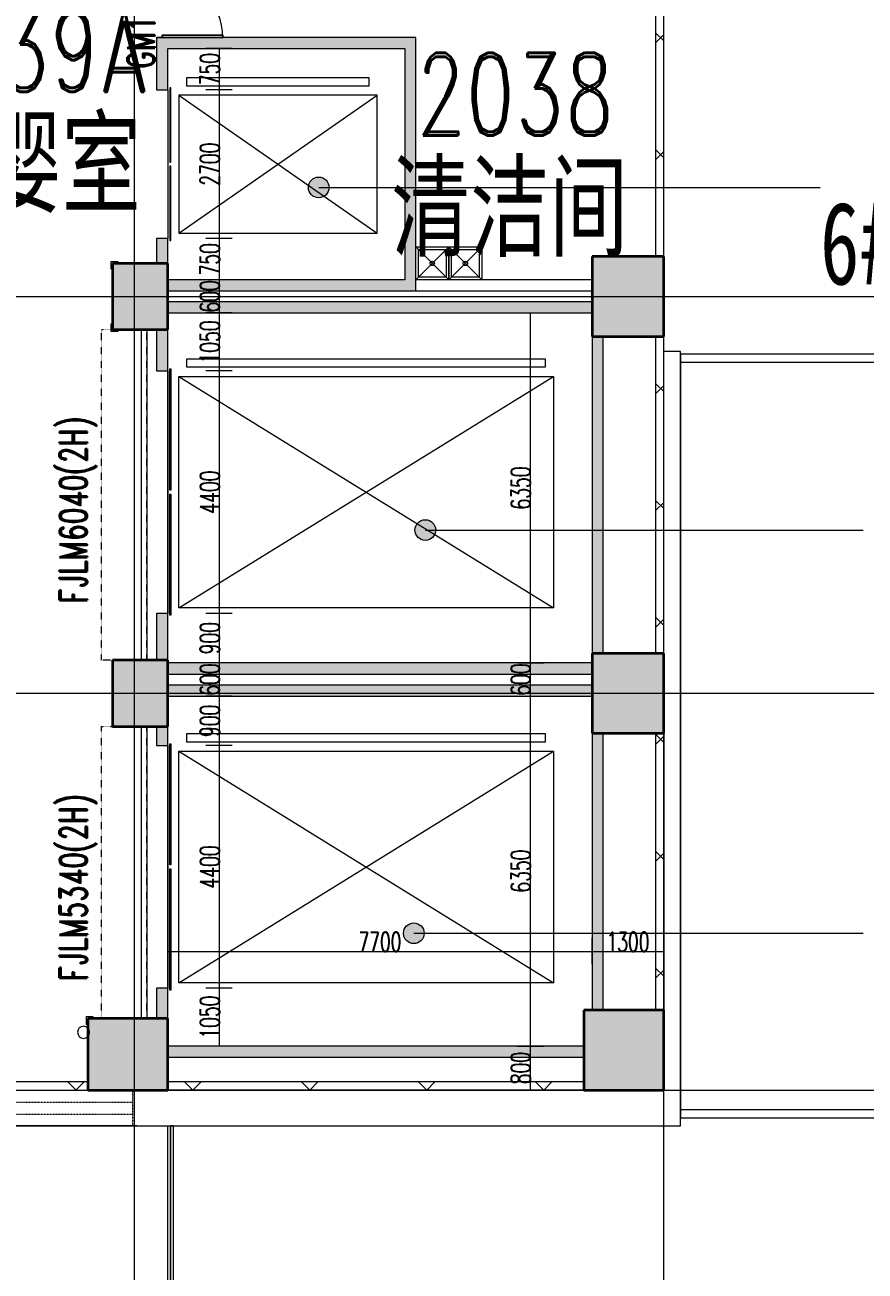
# Model space of a CAD drawing. Header units: millimetres. Extents: x -172041 to 399210, y -31706 to 192400.
# Drawn here: x 281211 to 296451, y -3283 to 19326 of the extents above; entities that cross this region are included whole.
import ezdxf

# ---------------------------------------------------------------- set-up
doc = ezdxf.new("R2010")
doc.units = ezdxf.units.MM
for name, pattern in [('1_1', [2, 1, -1]), ('DASH-2', [1.6, 0.8, -0.8]), ('划线 1mm', [2, 1, -1]), ('轴网线', [22.04, 18.38, -1.83, 0, -1.83])]:
    doc.linetypes.add(name, pattern=pattern)
doc.layers.get('0').update_dxf_attribs({"color": 8})
doc.layers.get('Defpoints').update_dxf_attribs({"color": 8})
for name, color, linetype, lineweight in [('A-ANNO-DIMS', 8, 'Continuous', 9), ('A-AREA-IDEN', 8, 'Continuous', 9), ('A-DETL-THIN', 8, 'Continuous', 5), ('A-DOOR', 8, 'Continuous', 5), ('A-DOOR-IDEN', 8, 'Continuous', 9), ('A-DOOR-OPNG', 8, 'Continuous', 5), ('A-FLOR', 8, 'Continuous', 5), ('A-FLOR-HRAL', 8, 'Continuous', 5), ('A-GENM', 8, 'Continuous', 5), ('A-GLAZ', 8, 'Continuous', 5), ('A-WALL', 8, 'Continuous', 5), ('A-WALL-FNSH', 8, 'Continuous', 9), ('A-WALL-PATT', 8, 'Continuous', 9), ('P-PIPE', 8, 'Continuous', 5), ('Q-CASE', 8, '1_1', 5), ('Q-SPCQ', 8, 'Continuous', 5), ('S-COLS', 8, 'Continuous', 5), ('S-GRID', 8, 'Continuous', 9)]:
    doc.layers.add(name, color=color, linetype=linetype, lineweight=lineweight)
doc.styles.add('RomanD', font='romand__.ttf', dxfattribs={"width": 0.7, "height": 1500})
doc.styles.add('RomanD_2', font='romand__.ttf', dxfattribs={"width": 0.65, "height": 350})
doc.styles.add('RomanD_4', font='romand__.ttf', dxfattribs={"width": 0.7, "height": 500})
doc.styles.add('仿宋_2', font='', dxfattribs={"width": 0.7, "height": 1500})
doc.styles.get('仿宋_2').set_extended_font_data('FangSong')
doc.dimstyles.new('0_5', dxfattribs={"dimscale": 304.8, "dimtxt": 351.251157, "dimasz": 0, "dimexe": 0.82021, "dimexo": 0.0625, "dimgap": 0, "dimtad": 1, "dimdec": 0, "dimzin": 0, "dimdsep": 46, "dimtxsty": 'RomanD_2', "dimblk1": 'NONE', "dimblk2": 'NONE', "dimsah": 1, "dimcen": 0.09, "dimazin": 0, "dimtfac": 1, "dimtdec": 4, "dimtix": 1, "dimtmove": 0, "dimatfit": 3, "dimfxl": 0.82021, "dimfxlon": 1, "dimtvp": 1, "dimtolj": 1, "dimtzin": 0, "dimlwd": 18, "dimlwe": 18, "dimarcsym": 2})
pattern_1 = [(45, (-5e-09, 2e-10), (-1060.66, 1060.66), []), (135, (-5e-09, 2e-10), (-1060.66, -1060.66), [])]

# ---------------------------------------------------------------- blocks, each defined once
blk = doc.blocks.new('X-AR-F3-00-W-002_HLP2_rvt-1-LAY-2F-1_500-A')
at = {"layer": 'P-PIPE', "color": 96, "true_color": 0x007f00}
for start, end in [(0, 180), (180, 360)]:
    blk.add_arc((282275, 1050), 110, start, end, dxfattribs=at)
blk = doc.blocks.new('X-ST-F3-02-C-001_HLP2_rvt-1-LAY-2F-1_500-A')
at = {"layer": 'S-COLS', "true_color": 0xc0c0c0}
for points in [[(283800, 13800), (283800, 15000), (282800, 15000), (282800, 13800)], [(292797, 13675), (292800, 13675), (292800, 15125), (291500, 15125), (291500, 13675), (292650, 13675)], [(291500, 6475), (292800, 6475), (292800, 7925), (291500, 7925), (291500, 7150)], [(283800, 6600), (283800, 7800), (282800, 7800), (282800, 6600)], [(292800, 0), (292800, 1450), (291350, 1450), (291350, 0), (292650, 0)], [(283800, 0), (283800, 1300), (282350, 1300), (282350, 0)]]:
    blk.add_hatch(color=9, dxfattribs=at).paths.add_polyline_path(points, flags=0)
at = {"layer": 'S-COLS', "color": 7, "lineweight": 35}
for p, q in [((283800, 15000), (282800, 15000)), ((282800, 15000), (282800, 13800)), ((283800, 13800), (283800, 15000)), ((292800, 15125), (291500, 15125)), ((291500, 15125), (291500, 13675)), ((292800, 13675), (292800, 15125)), ((282800, 13800), (283800, 13800)), ((291500, 13675), (292800, 13675)), ((292800, 7925), (291500, 7925)), ((291500, 7925), (291500, 6475)), ((292800, 6475), (292800, 7925)), ((283800, 7800), (282800, 7800)), ((282800, 7800), (282800, 6600)), ((283800, 6600), (283800, 7800)), ((282800, 6600), (283800, 6600)), ((291500, 6475), (292800, 6475)), ((292800, 1450), (291350, 1450)), ((291350, 1450), (291350, 0)), ((292800, 0), (292800, 1450)), ((283800, 1300), (282350, 1300)), ((282350, 1300), (282350, 0)), ((283800, 0), (283800, 1300)), ((282350, 0), (283800, 0)), ((291350, 0), (292800, 0))]:
    blk.add_line(p, q, dxfattribs=at)
blk = doc.blocks.new('顶部扶栏类型 - 顶部扶栏_内部_-1176591-LAY-2F-1_500-A')
at = {"layer": 'A-FLOR-HRAL'}
for p, q in [((263175, -650), (263225, -650)), ((263175, -4100), (263175, -650)), ((263225, -650), (263225, -4050)), ((283850, -650), (283900, -650)), ((283850, -4050), (283850, -650)), ((283900, -650), (283900, -4100)), ((263225, -4050), (283850, -4050)), ((283900, -4100), (263175, -4100))]:
    blk.add_line(p, q, dxfattribs=at)
blk = doc.blocks.new('顶部扶栏类型 - 顶部扶栏_内部_-V5-LAY-2F-1_500-A')
at = {"layer": 'A-FLOR-HRAL'}
for p, q in [((263175, -650), (263225, -650)), ((263175, -4100), (263175, -650)), ((263225, -4050), (263225, -650)), ((283900, -650), (283850, -650)), ((283850, -650), (283850, -4050)), ((283900, -650), (283900, -4100)), ((283850, -4050), (263225, -4050)), ((283900, -4100), (263175, -4100))]:
    blk.add_line(p, q, dxfattribs=at)
blk = doc.blocks.new('单扇平开防火门_带观察窗 - GM1123-4703346-LAY-2F-1_500-A')
at = {"layer": 'A-DOOR'}
for p, q in [((550, 1100), (510, 1100)), ((510, 1100), (510, 0)), ((510, 1100), (550, 1100)), ((510, 900), (510, 1100)), ((550, 0), (550, 1100)), ((550, 1100), (550, 900)), ((510, 700), (510, 900)), ((510, 0), (510, 700)), ((550, 900), (550, 700)), ((550, 700), (550, 0)), ((510, 0), (550, 0)), ((550, 0), (510, 0))]:
    blk.add_line(p, q, dxfattribs=at)
blk.add_arc((550, 0), 1100, 90, 180, dxfattribs=at)
at = {"layer": 'A-DOOR-OPNG'}
for p, q in [((-550, -100), (-550, 100)), ((550, -99), (550, 100))]:
    blk.add_line(p, q, dxfattribs=at)
blk = doc.blocks.new('电梯门_客梯 - 5T货梯-4221831-LAY-2F-1_500-A')
at = {"layer": 'A-DOOR'}
for p, q in [((1250, 300), (-1250, 3900)), ((-1250, 300), (1250, 3900)), ((1250, 3900), (-1250, 3900)), ((-1250, 3900), (-1250, 300)), ((1250, 300), (1250, 3900)), ((-1570, 3750), (-1415, 3750)), ((-1570, 450), (-1570, 3750)), ((-1415, 3750), (-1415, 450)), ((-1415, 450), (-1570, 450)), ((-1250, 300), (1250, 300)), ((-35, 160), (-1385, 160)), ((-1385, 160), (-1385, 140)), ((-1385, 140), (-35, 140)), ((-1350, 100), (1350, 100)), ((-35, 140), (-35, 160)), ((1385, 160), (35, 160)), ((35, 160), (35, 140)), ((35, 140), (1385, 140)), ((1385, 140), (1385, 160))]:
    blk.add_line(p, q, dxfattribs=at)
blk = doc.blocks.new('电梯门_客梯 - 20T货梯-4055739-LAY-2F-1_500-A')
at = {"layer": 'A-DOOR'}
for p, q in [((-2235, -160), (-2235, -140)), ((-2235, -140), (-35, -140)), ((-35, -160), (-2235, -160)), ((-2200, -100), (2200, -100)), ((-35, -140), (-35, -160)), ((35, -160), (35, -140)), ((35, -140), (2235, -140)), ((2235, -160), (35, -160)), ((2235, -140), (2235, -160)), ((2100, -300), (-2100, -7100)), ((-2100, -300), (2100, -7100)), ((-2100, -7100), (-2100, -300)), ((-2100, -300), (2100, -300)), ((2100, -300), (2100, -7100)), ((2265, -6950), (2265, -450)), ((2265, -450), (2420, -450)), ((2420, -450), (2420, -6950)), ((2420, -6950), (2265, -6950)), ((2100, -7100), (-2100, -7100))]:
    blk.add_line(p, q, dxfattribs=at)
blk = doc.blocks.new('电梯卷帘门 - FJLM5340_2H_-3900285-LAY-2F-1_500-A')
at = {"layer": 'A-DOOR', "linetype": '划线 1mm'}
for p, q in [((-2650, 1100), (2650, 1100)), ((2650, 1100), (2650, 900)), ((-2650, 275), (2650, 275))]:
    blk.add_line(p, q, dxfattribs=at)
at = {"layer": 'A-DOOR'}
for p, q in [((-2650, 375), (2650, 375)), ((2650, 275), (-2650, 275))]:
    blk.add_line(p, q, dxfattribs=at)
blk = doc.blocks.new('电梯卷帘门 - FJLM6040_2H_-3900241-LAY-2F-1_500-A')
at = {"layer": 'A-DOOR', "linetype": '划线 1mm'}
for p, q in [((-3000, 1100), (3000, 1100)), ((-3000, 900), (-3000, 1100)), ((3000, 1100), (3000, 900)), ((-3000, 275), (3000, 275))]:
    blk.add_line(p, q, dxfattribs=at)
at = {"layer": 'A-DOOR'}
for p, q in [((-3000, 375), (3000, 375)), ((3000, 275), (-3000, 275))]:
    blk.add_line(p, q, dxfattribs=at)
blk = doc.blocks.new('混凝土雨棚1 - 混凝土雨棚-500x5500-4382462-LAY-2F-1_500-A')
at = {"layer": 'Q-CASE'}
for p, q in [((6925, 5000), (-6925, 5000)), ((-6925, 5000), (-6925, 0)), ((6925, 0), (6925, 5000))]:
    blk.add_line(p, q, dxfattribs=at)
at = {"layer": 'Q-CASE', "linetype": 'Continuous'}
for p, q in [((6925, 5000), (-6925, 5000)), ((-6925, 5000), (-6925, 0)), ((6925, 0), (6925, 5000)), ((6775, 4850), (-6775, 4850)), ((-6775, 4850), (-6775, 0)), ((6775, 0), (6775, 4850)), ((-6925, 0), (6925, 0))]:
    blk.add_line(p, q, dxfattribs=at)
blk = doc.blocks.new('百叶窗-带贴面 - BYC9640-4864323-LAY-2F-1_500-A')
at = {"layer": 'A-GLAZ'}
for p, q in [((-4829, 425), (4851, 425)), ((4851, 425), (-4829, 425))]:
    blk.add_line(p, q, dxfattribs=at)
at = {"layer": 'A-GLAZ', "linetype": 'DASH-2'}
for p, q in [((-4749, -225), (-4749, 425)), ((4771, 425), (-4749, 425)), ((4771, -225), (4771, 425)), ((4771, 208), (-4749, 208)), ((4771, -8), (-4749, -8)), ((4771, -225), (-4749, -225))]:
    blk.add_line(p, q, dxfattribs=at)
blk = doc.blocks.new('橡胶防撞护角 - 橡胶防撞护角-4756569-LAY-2F-1_500-A')
at = {"layer": 'Q-SPCQ'}
for p, q in [((100, 1230), (-30, 1230)), ((-30, 1230), (-30, 1100)), ((100, 1200), (100, 1230)), ((-30, 1100), (0, 1100)), ((0, 100), (-30, 100)), ((-30, 100), (-30, -30)), ((-30, -30), (100, -30)), ((100, -30), (100, 0))]:
    blk.add_line(p, q, dxfattribs=at)
blk = doc.blocks.new('橡胶防撞护角 - 橡胶防撞护角-4756640-LAY-2F-1_500-A')
at = {"layer": 'Q-SPCQ'}
for p, q in [((100, 1230), (-30, 1230)), ((-30, 1230), (-30, 1100)), ((100, 1200), (100, 1230)), ((-30, 1100), (0, 1100))]:
    blk.add_line(p, q, dxfattribs=at)
blk = doc.blocks.new('DIMBLOCK19-LAY-2F-1_500-A')
at = {"layer": 'A-ANNO-DIMS', "color": 0, "lineweight": 18, "transparency": 16777216}
for p, q in [((290147, 14100), (290628, 14100)), ((290378, 14100), (290378, 7750)), ((290147, 7750), (290628, 7750))]:
    blk.add_line(p, q, dxfattribs=at)
at = {"layer": 'Defpoints', "color": 0, "transparency": 16777216}
for p in [(290128, 14100), (290128, 7750), (290378, 7750)]:
    blk.add_point(p, dxfattribs=at)
at = {"layer": 'A-ANNO-DIMS', "color": 0, "lineweight": 18, "transparency": 16777216, "insert": (290203, 10925), "char_height": 350, "width": 972.7, "attachment_point": 5, "rotation": 90, "style": 'RomanD_2'}
blk.add_mtext('\\A1;6350', dxfattribs=at)
blk = doc.blocks.new('_None')
blk = doc.blocks.new('DIMBLOCK20-LAY-2F-1_500-A')
at = {"layer": 'A-ANNO-DIMS', "color": 0, "lineweight": 18, "transparency": 16777216}
for p, q in [((290147, 7750), (290628, 7750)), ((290378, 7750), (290378, 7150)), ((290147, 7150), (290628, 7150))]:
    blk.add_line(p, q, dxfattribs=at)
at = {"layer": 'Defpoints', "color": 0, "transparency": 16777216}
for p in [(290128, 7750), (290128, 7150), (290378, 7150)]:
    blk.add_point(p, dxfattribs=at)
at = {"layer": 'A-ANNO-DIMS', "color": 0, "lineweight": 18, "transparency": 16777216, "insert": (290203, 7450), "char_height": 350, "width": 729.52, "attachment_point": 5, "rotation": 90, "style": 'RomanD_2'}
blk.add_mtext('\\A1;600', dxfattribs=at)
blk = doc.blocks.new('DIMBLOCK21-LAY-2F-1_500-A')
at = {"layer": 'A-ANNO-DIMS', "color": 0, "lineweight": 18, "transparency": 16777216}
for p, q in [((290147, 7150), (290628, 7150)), ((290378, 7150), (290378, 800)), ((290147, 800), (290628, 800))]:
    blk.add_line(p, q, dxfattribs=at)
at = {"layer": 'Defpoints', "color": 0, "transparency": 16777216}
for p in [(290128, 7150), (290128, 800), (290378, 800)]:
    blk.add_point(p, dxfattribs=at)
at = {"layer": 'A-ANNO-DIMS', "color": 0, "lineweight": 18, "transparency": 16777216, "insert": (290203, 3975), "char_height": 350, "width": 972.7, "attachment_point": 5, "rotation": 90, "style": 'RomanD_2'}
blk.add_mtext('\\A1;6350', dxfattribs=at)
blk = doc.blocks.new('DIMBLOCK22-LAY-2F-1_500-A')
at = {"layer": 'A-ANNO-DIMS', "color": 0, "lineweight": 18, "transparency": 16777216}
for p, q in [((290147, 800), (290628, 800)), ((290378, 800), (290378, 0)), ((290147, 0), (290628, 0))]:
    blk.add_line(p, q, dxfattribs=at)
at = {"layer": 'Defpoints', "color": 0, "transparency": 16777216}
for p in [(290128, 800), (290128, 0), (290378, 0)]:
    blk.add_point(p, dxfattribs=at)
at = {"layer": 'A-ANNO-DIMS', "color": 0, "lineweight": 18, "transparency": 16777216, "insert": (290203, 400), "char_height": 350, "width": 729.52, "attachment_point": 5, "rotation": 90, "style": 'RomanD_2'}
blk.add_mtext('\\A1;800', dxfattribs=at)
blk = doc.blocks.new('DIMBLOCK23-LAY-2F-1_500-A')
at = {"layer": 'A-ANNO-DIMS', "color": 0, "lineweight": 18, "transparency": 16777216}
for p, q in [((283800, 2284), (283800, 2765)), ((291500, 2284), (291500, 2765)), ((283800, 2515), (291500, 2515))]:
    blk.add_line(p, q, dxfattribs=at)
at = {"layer": 'Defpoints', "color": 0, "transparency": 16777216}
for p in [(291500, 2515), (283800, 2265), (291500, 2265)]:
    blk.add_point(p, dxfattribs=at)
at = {"layer": 'A-ANNO-DIMS', "color": 0, "lineweight": 18, "transparency": 16777216, "insert": (287650, 2690), "char_height": 350, "width": 972.7, "attachment_point": 5, "style": 'RomanD_2'}
blk.add_mtext('\\A1;7700', dxfattribs=at)
blk = doc.blocks.new('DIMBLOCK24-LAY-2F-1_500-A')
at = {"layer": 'A-ANNO-DIMS', "color": 0, "lineweight": 18, "transparency": 16777216}
for p, q in [((291500, 2284), (291500, 2765)), ((292800, 2284), (292800, 2765)), ((291500, 2515), (292800, 2515))]:
    blk.add_line(p, q, dxfattribs=at)
at = {"layer": 'Defpoints', "color": 0, "transparency": 16777216}
for p in [(292800, 2515), (291500, 2265), (292800, 2265)]:
    blk.add_point(p, dxfattribs=at)
at = {"layer": 'A-ANNO-DIMS', "color": 0, "lineweight": 18, "transparency": 16777216, "insert": (292150, 2690), "char_height": 350, "width": 972.7, "attachment_point": 5, "style": 'RomanD_2'}
blk.add_mtext('\\A1;1300', dxfattribs=at)
blk = doc.blocks.new('DIMBLOCK171-LAY-2F-1_500-A')
at = {"layer": 'A-ANNO-DIMS', "color": 0, "lineweight": 18, "transparency": 16777216}
for p, q in [((284971, 1850), (284490, 1850)), ((284740, 800), (284740, 1850)), ((284971, 800), (284490, 800))]:
    blk.add_line(p, q, dxfattribs=at)
at = {"layer": 'Defpoints', "color": 0, "transparency": 16777216}
for p in [(284740, 1850), (284990, 1850), (284990, 800)]:
    blk.add_point(p, dxfattribs=at)
at = {"layer": 'A-ANNO-DIMS', "color": 0, "lineweight": 18, "transparency": 16777216, "insert": (284565, 1325), "char_height": 350, "width": 972.7, "attachment_point": 5, "rotation": 90, "style": 'RomanD_2'}
blk.add_mtext('\\A1;1050', dxfattribs=at)
blk = doc.blocks.new('DIMBLOCK172-LAY-2F-1_500-A')
at = {"layer": 'A-ANNO-DIMS', "color": 0, "lineweight": 18, "transparency": 16777216}
for p, q in [((284971, 6250), (284490, 6250)), ((284740, 1850), (284740, 6250)), ((284971, 1850), (284490, 1850))]:
    blk.add_line(p, q, dxfattribs=at)
at = {"layer": 'Defpoints', "color": 0, "transparency": 16777216}
for p in [(284740, 6250), (284990, 6250), (284990, 1850)]:
    blk.add_point(p, dxfattribs=at)
at = {"layer": 'A-ANNO-DIMS', "color": 0, "lineweight": 18, "transparency": 16777216, "insert": (284565, 4050), "char_height": 350, "width": 972.7, "attachment_point": 5, "rotation": 90, "style": 'RomanD_2'}
blk.add_mtext('\\A1;4400', dxfattribs=at)
blk = doc.blocks.new('DIMBLOCK173-LAY-2F-1_500-A')
at = {"layer": 'A-ANNO-DIMS', "color": 0, "lineweight": 18, "transparency": 16777216}
for p, q in [((284971, 7150), (284490, 7150)), ((284740, 6250), (284740, 7150)), ((284971, 6250), (284490, 6250))]:
    blk.add_line(p, q, dxfattribs=at)
at = {"layer": 'Defpoints', "color": 0, "transparency": 16777216}
for p in [(284740, 7150), (284990, 7150), (284990, 6250)]:
    blk.add_point(p, dxfattribs=at)
at = {"layer": 'A-ANNO-DIMS', "color": 0, "lineweight": 18, "transparency": 16777216, "insert": (284565, 6700), "char_height": 350, "width": 729.52, "attachment_point": 5, "rotation": 90, "style": 'RomanD_2'}
blk.add_mtext('\\A1;900', dxfattribs=at)
blk = doc.blocks.new('DIMBLOCK174-LAY-2F-1_500-A')
at = {"layer": 'A-ANNO-DIMS', "color": 0, "lineweight": 18, "transparency": 16777216}
for p, q in [((284971, 7750), (284490, 7750)), ((284740, 7150), (284740, 7750)), ((284971, 7150), (284490, 7150))]:
    blk.add_line(p, q, dxfattribs=at)
at = {"layer": 'Defpoints', "color": 0, "transparency": 16777216}
for p in [(284740, 7750), (284990, 7750), (284990, 7150)]:
    blk.add_point(p, dxfattribs=at)
at = {"layer": 'A-ANNO-DIMS', "color": 0, "lineweight": 18, "transparency": 16777216, "insert": (284565, 7450), "char_height": 350, "width": 729.52, "attachment_point": 5, "rotation": 90, "style": 'RomanD_2'}
blk.add_mtext('\\A1;600', dxfattribs=at)
blk = doc.blocks.new('DIMBLOCK175-LAY-2F-1_500-A')
at = {"layer": 'A-ANNO-DIMS', "color": 0, "lineweight": 18, "transparency": 16777216}
for p, q in [((284971, 8650), (284490, 8650)), ((284740, 7750), (284740, 8650)), ((284971, 7750), (284490, 7750))]:
    blk.add_line(p, q, dxfattribs=at)
at = {"layer": 'Defpoints', "color": 0, "transparency": 16777216}
for p in [(284740, 8650), (284990, 8650), (284990, 7750)]:
    blk.add_point(p, dxfattribs=at)
at = {"layer": 'A-ANNO-DIMS', "color": 0, "lineweight": 18, "transparency": 16777216, "insert": (284565, 8200), "char_height": 350, "width": 729.52, "attachment_point": 5, "rotation": 90, "style": 'RomanD_2'}
blk.add_mtext('\\A1;900', dxfattribs=at)
blk = doc.blocks.new('DIMBLOCK176-LAY-2F-1_500-A')
at = {"layer": 'A-ANNO-DIMS', "color": 0, "lineweight": 18, "transparency": 16777216}
for p, q in [((284971, 13050), (284490, 13050)), ((284740, 8650), (284740, 13050)), ((284971, 8650), (284490, 8650))]:
    blk.add_line(p, q, dxfattribs=at)
at = {"layer": 'Defpoints', "color": 0, "transparency": 16777216}
for p in [(284740, 13050), (284990, 13050), (284990, 8650)]:
    blk.add_point(p, dxfattribs=at)
at = {"layer": 'A-ANNO-DIMS', "color": 0, "lineweight": 18, "transparency": 16777216, "insert": (284565, 10850), "char_height": 350, "width": 972.7, "attachment_point": 5, "rotation": 90, "style": 'RomanD_2'}
blk.add_mtext('\\A1;4400', dxfattribs=at)
blk = doc.blocks.new('DIMBLOCK177-LAY-2F-1_500-A')
at = {"layer": 'A-ANNO-DIMS', "color": 0, "lineweight": 18, "transparency": 16777216}
for p, q in [((284971, 14100), (284490, 14100)), ((284740, 13050), (284740, 14100)), ((284971, 13050), (284490, 13050))]:
    blk.add_line(p, q, dxfattribs=at)
at = {"layer": 'Defpoints', "color": 0, "transparency": 16777216}
for p in [(284740, 14100), (284990, 14100), (284990, 13050)]:
    blk.add_point(p, dxfattribs=at)
at = {"layer": 'A-ANNO-DIMS', "color": 0, "lineweight": 18, "transparency": 16777216, "insert": (284565, 13575), "char_height": 350, "width": 972.7, "attachment_point": 5, "rotation": 90, "style": 'RomanD_2'}
blk.add_mtext('\\A1;1050', dxfattribs=at)
blk = doc.blocks.new('DIMBLOCK178-LAY-2F-1_500-A')
at = {"layer": 'A-ANNO-DIMS', "color": 0, "lineweight": 18, "transparency": 16777216}
for p, q in [((284971, 14700), (284490, 14700)), ((284740, 14100), (284740, 14700)), ((284971, 14100), (284490, 14100))]:
    blk.add_line(p, q, dxfattribs=at)
at = {"layer": 'Defpoints', "color": 0, "transparency": 16777216}
for p in [(284740, 14700), (284990, 14700), (284990, 14100)]:
    blk.add_point(p, dxfattribs=at)
at = {"layer": 'A-ANNO-DIMS', "color": 0, "lineweight": 18, "transparency": 16777216, "insert": (284565, 14400), "char_height": 350, "width": 729.52, "attachment_point": 5, "rotation": 90, "style": 'RomanD_2'}
blk.add_mtext('\\A1;600', dxfattribs=at)
blk = doc.blocks.new('DIMBLOCK179-LAY-2F-1_500-A')
at = {"layer": 'A-ANNO-DIMS', "color": 0, "lineweight": 18, "transparency": 16777216}
for p, q in [((284971, 15450), (284490, 15450)), ((284740, 14700), (284740, 15450)), ((284971, 14700), (284490, 14700))]:
    blk.add_line(p, q, dxfattribs=at)
at = {"layer": 'Defpoints', "color": 0, "transparency": 16777216}
for p in [(284740, 15450), (284990, 15450), (284990, 14700)]:
    blk.add_point(p, dxfattribs=at)
at = {"layer": 'A-ANNO-DIMS', "color": 0, "lineweight": 18, "transparency": 16777216, "insert": (284565, 15075), "char_height": 350, "width": 729.52, "attachment_point": 5, "rotation": 90, "style": 'RomanD_2'}
blk.add_mtext('\\A1;750', dxfattribs=at)
blk = doc.blocks.new('DIMBLOCK180-LAY-2F-1_500-A')
at = {"layer": 'A-ANNO-DIMS', "color": 0, "lineweight": 18, "transparency": 16777216}
for p, q in [((284971, 18150), (284490, 18150)), ((284740, 15450), (284740, 18150)), ((284971, 15450), (284490, 15450))]:
    blk.add_line(p, q, dxfattribs=at)
at = {"layer": 'Defpoints', "color": 0, "transparency": 16777216}
for p in [(284740, 18150), (284990, 18150), (284990, 15450)]:
    blk.add_point(p, dxfattribs=at)
at = {"layer": 'A-ANNO-DIMS', "color": 0, "lineweight": 18, "transparency": 16777216, "insert": (284565, 16800), "char_height": 350, "width": 972.7, "attachment_point": 5, "rotation": 90, "style": 'RomanD_2'}
blk.add_mtext('\\A1;2700', dxfattribs=at)
blk = doc.blocks.new('DIMBLOCK181-LAY-2F-1_500-A')
at = {"layer": 'A-ANNO-DIMS', "color": 0, "lineweight": 18, "transparency": 16777216}
for p, q in [((284971, 18900), (284490, 18900)), ((284740, 18150), (284740, 18900)), ((284971, 18150), (284490, 18150))]:
    blk.add_line(p, q, dxfattribs=at)
at = {"layer": 'Defpoints', "color": 0, "transparency": 16777216}
for p in [(284740, 18900), (284990, 18900), (284990, 18150)]:
    blk.add_point(p, dxfattribs=at)
at = {"layer": 'A-ANNO-DIMS', "color": 0, "lineweight": 18, "transparency": 16777216, "insert": (284565, 18525), "char_height": 350, "width": 729.52, "attachment_point": 5, "rotation": 90, "style": 'RomanD_2'}
blk.add_mtext('\\A1;750', dxfattribs=at)

msp = doc.modelspace()

# ---------------------------------------------------------------- hatches: boundary and pattern name
at = {"layer": 'A-AREA-IDEN', "lineweight": 18}
h = msp.add_hatch(color=256, dxfattribs=at)
edge = h.paths.add_edge_path(flags=0)
edge.add_arc((286539.6, 16377.9), 187.5, 0, 360)
h = msp.add_hatch(color=256, dxfattribs=at)
edge = h.paths.add_edge_path(flags=0)
edge.add_arc((288474, 10161.4), 187.5, 0, 360)
h = msp.add_hatch(color=256, dxfattribs=at)
edge = h.paths.add_edge_path(flags=0)
edge.add_arc((288265, 2845.7), 187.5, 0, 360)
at = {"layer": 'A-WALL-PATT', "lineweight": 5}
h = msp.add_hatch(dxfattribs=at)
h.set_pattern_fill('FP_12', color=256, style=0, pattern_type=2)
h.set_pattern_definition(pattern_1)
h.paths.add_polyline_path([(292664.7, 1450), (292800, 1450), (292800, 6475), (292650, 6475), (292650, 1450)], flags=0)
h.paths.add_polyline_path([(292738, 7925), (292800, 7925), (292796.8, 13675), (292650, 13675), (292650, 7925)], flags=0)
h.paths.add_polyline_path([(292800, 15125), (292800, 20875), (292650, 20875), (292650, 15125), (292780, 15125)], flags=0)
h.paths.add_polyline_path([(292650, 22325), (292800, 22325), (292800, 26350), (292650, 26350), (292650, 25468.4)], flags=0)
h.paths.add_polyline_path([(292725, 27850), (292800, 27850), (292796, 28075), (292650, 28075), (292650, 27850)], flags=0)
h.paths.add_polyline_path([(292650, 29525), (292800, 29525), (292800, 35275), (292650, 35275), (292650, 33915.4)], flags=0)
h.paths.add_polyline_path([(292650, 40100), (292800, 40100), (292800, 42475), (292650, 42475), (292650, 40733.7)], flags=0)
h.paths.add_polyline_path([(292650, 43925), (292800, 43925), (292800, 49675), (292650, 49675), (292650, 44125)], flags=0)
h.paths.add_polyline_path([(292665, 51125), (292800, 51125), (292800, 56875), (292650, 56875), (292650, 51125)], flags=0)
h.paths.add_polyline_path([(292761.1, 58325), (292800, 58325), (292800, 61240), (292650, 61240), (292650, 58325)], flags=0)
h.paths.add_polyline_path([(292792.2, 65525), (292800, 65525), (292800, 71275), (292650, 71275), (292650, 65525)], flags=0)
h.paths.add_polyline_path([(292800, 72725), (292800, 78475), (292650, 78475), (292650, 72725), (292718.9, 72725)], flags=0)
h = msp.add_hatch(color=256, dxfattribs=at)
h.paths.add_polyline_path([(283800, 13050), (283800, 13800), (283600, 13800), (283600, 13050)], flags=0)
h.paths.add_polyline_path([(283616, 15000), (283800, 15000), (283800, 15450), (283600, 15450), (283600.8, 15000)], flags=0)
h.paths.add_polyline_path([(283800, 18150), (283800, 19100), (283600, 19094.3), (283600, 18150)], flags=0)
for points in [[(284600, 18900), (288100, 18900), (288100, 19100), (283800, 19100), (283800, 18900), (284400, 18900)], [(288300, 14700), (288300, 19100), (288100, 19100), (288100, 14700)], [(284317.2, 14500), (288300, 14500), (288300, 14700), (283800, 14700), (283800, 14500), (284030.3, 14500)], [(291500, 14100), (291500, 14300), (283800, 14300), (283800, 14100), (291300, 14100)], [(291500, 7550), (291500, 7750), (283800, 7750), (283800, 7550), (291494.1, 7550)], [(288100, 7150), (291500, 7150), (291500, 7350), (283800, 7350), (283800, 7150), (284317.2, 7150)], [(286050, 600), (291350, 600), (291350, 800), (283800, 800), (283800, 600), (284317.2, 600)]]:
    msp.add_hatch(color=256, dxfattribs=at).paths.add_polyline_path(points, flags=0)
h = msp.add_hatch(color=256, dxfattribs=at)
h.paths.add_polyline_path([(291674, 1450), (291700, 1450), (291700, 6475), (291500, 6475), (291500, 1450)], flags=0)
h.paths.add_polyline_path([(291505.5, 7925), (291700, 7925), (291700, 13675), (291500, 13675), (291500, 7925)], flags=0)
h = msp.add_hatch(color=256, dxfattribs=at)
h.paths.add_polyline_path([(283800, 1300), (283800, 1850), (283600, 1850), (283600, 1300), (283704.8, 1300)], flags=0)
h.paths.add_polyline_path([(283600, 6250), (283800, 6250), (283800, 6600), (283600, 6600)], flags=0)
h.paths.add_polyline_path([(283754.5, 7800), (283800, 7800), (283800, 8650), (283600, 8650), (283600, 7800), (283730.8, 7800)], flags=0)
h = msp.add_hatch(dxfattribs=at)
h.set_pattern_fill('FP_12', color=256, style=0, pattern_type=2)
h.set_pattern_definition(pattern_1)
h.paths.add_polyline_path([(291350, 0), (291350, 150), (283800, 146.7), (283800, 0), (284317.2, 0)], flags=0)
h.paths.add_polyline_path([(282350, 0), (282350, 150), (274325, 150), (274325, 0), (277107, 0)], flags=0)
h.paths.add_polyline_path([(272875, 0), (272875, 150), (271800, 150), (271800, 0)], flags=0)
h.paths.add_polyline_path([(264725, 0), (265800, 0), (265800, 150), (264725, 150), (264725, 26.3)], flags=0)

# ---------------------------------------------------------------- linework, layer by layer
at = {"layer": 'A-AREA-IDEN', "lineweight": 18}
for p, q in [((286539.6, 16377.9), (295634.5, 16377.9)), ((288474, 10161.4), (296416.4, 10161.4)), ((288265, 2845.7), (296416.4, 2845.7))]:
    msp.add_line(p, q, dxfattribs=at)
for centre in [(286539.6, 16377.9), (288474, 10161.4), (288265, 2845.7)]:
    msp.add_circle(centre, 187.5, dxfattribs=at)
at = {"layer": 'A-DETL-THIN'}
for p, q in [((288300, 15300), (288900, 15300)), ((288300, 14700), (288300, 15300)), ((288300, 15300), (288900, 14700)), ((288900, 15300), (288300, 14700)), ((288350, 14750), (288350, 15250)), ((288350, 15250), (288850, 15250)), ((288850, 15250), (288850, 14750)), ((288900, 15300), (288900, 14700)), ((288900, 15300), (289500, 15300)), ((288900, 14700), (288900, 15300)), ((288900, 15300), (289500, 14700)), ((289500, 15300), (288900, 14700)), ((288950, 14750), (288950, 15250)), ((288950, 15250), (289450, 15250)), ((289450, 15250), (289450, 14750)), ((289500, 15300), (289500, 14700)), ((288900, 14700), (288300, 14700)), ((288850, 14750), (288350, 14750)), ((289500, 14700), (288900, 14700)), ((289450, 14750), (288950, 14750))]:
    msp.add_line(p, q, dxfattribs=at)
for centre in [(288600, 15000), (289200, 15000)]:
    msp.add_circle(centre, 40, dxfattribs=at)
at = {"layer": 'A-FLOR'}
for p, q in [((283800, 18150), (283800, 15450)), ((283800, 13050), (283800, 8650)), ((283800, 6250), (283800, 1850)), ((283800, -4000), (283800, -650))]:
    msp.add_line(p, q, dxfattribs=at)
at = {"layer": 'A-WALL', "lineweight": 9}
for p, q in [((292650, 20875), (292650, 15125)), ((292800, 15125), (292800, 20875)), ((283700, 19100), (283600, 19100)), ((283600, 19100), (283600, 18150)), ((288300, 19100), (284800, 19100)), ((288300, 14700), (288300, 19100)), ((283800, 18900), (288100, 18900)), ((283800, 18150), (283800, 18900)), ((288100, 18900), (288100, 14700)), ((283600, 18150), (283800, 18150)), ((283800, 15450), (283600, 15450)), ((283600, 15450), (283600, 15000)), ((283800, 15000), (283800, 15450)), ((288100, 14700), (283800, 14700)), ((291500, 14700), (288300, 14700)), ((283800, 14500), (291500, 14500)), ((291500, 14300), (283800, 14300)), ((283800, 14100), (291500, 14100)), ((283600, 13800), (283600, 13050)), ((283800, 13050), (283800, 13800)), ((291500, 13675), (291500, 7925)), ((291700, 7925), (291700, 13675)), ((292650, 13675), (292650, 7925)), ((292800, 7925), (292800, 13675)), ((283600, 13050), (283800, 13050)), ((283800, 8650), (283600, 8650)), ((283600, 8650), (283600, 7800)), ((283800, 7800), (283800, 8650)), ((291500, 7750), (283800, 7750)), ((283800, 7550), (291500, 7550)), ((291500, 7350), (283800, 7350)), ((283800, 7150), (291500, 7150)), ((283600, 6600), (283600, 6250)), ((283800, 6250), (283800, 6600)), ((291500, 6475), (291500, 1450)), ((291700, 1450), (291700, 6475)), ((292650, 6475), (292650, 1450)), ((292800, 6475), (292800, 1450)), ((283600, 6250), (283800, 6250)), ((283800, 1850), (283600, 1850)), ((283600, 1850), (283600, 1300)), ((283800, 1300), (283800, 1850)), ((291350, 800), (283800, 800)), ((283800, 600), (291350, 600)), ((282350, 150), (274325, 150)), ((291350, 150), (283800, 150)), ((274325, 0), (282350, 0)), ((283800, 0), (283800, 0)), ((291350, 0), (283800, 0))]:
    msp.add_line(p, q, dxfattribs=at)
at = {"layer": 'A-WALL'}
msp.add_line((288300, 14500), (288300, 14700), dxfattribs=at)
at = {"layer": 'A-WALL-FNSH', "lineweight": 5}
for p, q in [((293100, 13400), (292800, 13400)), ((293100, -650), (293100, 13400)), ((271800, -650), (293100, -650))]:
    msp.add_line(p, q, dxfattribs=at)
at = {"layer": 'S-GRID', "linetype": '轴网线'}
for p, q in [((283200, -17706.2), (283200, 174400)), ((292800, -17706.2), (292800, 174400)), ((-16000, 14400), (308800, 14400)), ((-16000, 7200), (308800, 7200)), ((-16000, 0), (308800, 0))]:
    msp.add_line(p, q, dxfattribs=at)

# ---------------------------------------------------------------- block references
at = {"lineweight": 5}
for name in ['X-AR-F3-00-W-002_HLP2_rvt-1-LAY-2F-1_500-A', 'X-ST-F3-02-C-001_HLP2_rvt-1-LAY-2F-1_500-A']:
    msp.add_blockref(name, (0, 0), dxfattribs=at)
at = {"layer": 'A-DOOR'}
for name, p, rotation in [('单扇平开防火门_带观察窗 - GM1123-4703346-LAY-2F-1_500-A', (283700, 19650), 270), ('电梯门_客梯 - 5T货梯-4221831-LAY-2F-1_500-A', (283700, 16800), 269.9999999999997), ('电梯卷帘门 - FJLM6040_2H_-3900241-LAY-2F-1_500-A', (283700, 10800), 89.99999999999977), ('电梯门_客梯 - 20T货梯-4055739-LAY-2F-1_500-A', (283700, 10850), 89.99999999999977), ('电梯卷帘门 - FJLM5340_2H_-3900285-LAY-2F-1_500-A', (283700, 3950), 89.99999999999977), ('电梯门_客梯 - 20T货梯-4055739-LAY-2F-1_500-A', (283700, 4050), 89.99999999999977)]:
    msp.add_blockref(name, p, dxfattribs=dict(at, rotation=rotation))
at = {"layer": 'A-FLOR-HRAL'}
for name in ['顶部扶栏类型 - 顶部扶栏_内部_-1176591-LAY-2F-1_500-A', '顶部扶栏类型 - 顶部扶栏_内部_-V5-LAY-2F-1_500-A']:
    msp.add_blockref(name, (0, 0), dxfattribs=at)
at = {"layer": 'A-GENM', "rotation": 269.9999999999997}
msp.add_blockref('混凝土雨棚1 - 混凝土雨棚-500x5500-4382462-LAY-2F-1_500-A', (293100, 6425), dxfattribs=at)
at = {"layer": 'A-GLAZ', "rotation": 180}
msp.add_blockref('百叶窗-带贴面 - BYC9640-4864323-LAY-2F-1_500-A', (278411.7, -225), dxfattribs=at)
at = {"layer": 'Q-SPCQ'}
for name, p in [('橡胶防撞护角 - 橡胶防撞护角-4756569-LAY-2F-1_500-A', (282800, 13800)), ('橡胶防撞护角 - 橡胶防撞护角-4756640-LAY-2F-1_500-A', (282350, 100))]:
    msp.add_blockref(name, p, dxfattribs=at)

# ---------------------------------------------------------------- texts
at = {"layer": 'A-AREA-IDEN', "char_height": 1500, "attachment_point": 1}
for s, insert, width, style in [('2039A', (278962.7, 19615), 6032.698, 'RomanD'), ('2038', (288302.5, 18817.6), 4826.159, 'RomanD'), ('母婴室', (279014.7, 17580.8), 5892.403, '仿宋_2'), ('清洁间', (287855.7, 16783.4), 5892.403, '仿宋_2'), ('6#', (295634.5, 16117.4), 1964.134, '仿宋_2')]:
    msp.add_mtext(s, dxfattribs=dict(at, insert=insert, width=width, style=style))
at = {"layer": 'A-DOOR-IDEN', "char_height": 500, "attachment_point": 1, "rotation": 90, "style": 'RomanD_4'}
for s, insert, width in [('GM1123', (283065.1, 18533.4), 2637.552), ('FJLM6040(2H)', (281840.1, 8827.6), 4713.922), ('FJLM5340(2H)', (281840.1, 1977.6), 4713.922)]:
    msp.add_mtext(s, dxfattribs=dict(at, insert=insert, width=width))

# ---------------------------------------------------------------- dimensions: what is measured, and where the dimension line sits
at = {"layer": 'A-ANNO-DIMS', "lineweight": 18}
for base, p1, p2, override, picture, middle in [((284740.4, 18900), (284990.4, 18150), (284990.4, 18900), {"dimpost": '<>', "dimfxl": 750}, 'DIMBLOCK181-LAY-2F-1_500-A', (284565.4, 18525)), ((284740.4, 18150), (284990.4, 15450), (284990.4, 18150), {"dimpost": '<>', "dimfxl": 2700}, 'DIMBLOCK180-LAY-2F-1_500-A', (284565.4, 16800)), ((284740.4, 15450), (284990.4, 14700), (284990.4, 15450), {"dimpost": '<>', "dimfxl": 750}, 'DIMBLOCK179-LAY-2F-1_500-A', (284565.4, 15075)), ((284740.4, 14700), (284990.4, 14100), (284990.4, 14700), {"dimpost": '<>', "dimfxl": 600}, 'DIMBLOCK178-LAY-2F-1_500-A', (284565.4, 14400)), ((284740.4, 14100), (284990.4, 13050), (284990.4, 14100), {"dimpost": '<>', "dimfxl": 1050}, 'DIMBLOCK177-LAY-2F-1_500-A', (284565.4, 13575)), ((290377.6, 7750), (290127.6, 14100), (290127.6, 7750), {"dimpost": '<>', "dimfxl": 6350}, 'DIMBLOCK19-LAY-2F-1_500-A', (290202.6, 10925)), ((284740.4, 13050), (284990.4, 8650), (284990.4, 13050), {"dimpost": '<>', "dimfxl": 4400}, 'DIMBLOCK176-LAY-2F-1_500-A', (284565.4, 10850)), ((284740.4, 8650), (284990.4, 7750), (284990.4, 8650), {"dimpost": '<>', "dimfxl": 900}, 'DIMBLOCK175-LAY-2F-1_500-A', (284565.4, 8200)), ((284740.4, 7750), (284990.4, 7150), (284990.4, 7750), {"dimpost": '<>', "dimfxl": 600}, 'DIMBLOCK174-LAY-2F-1_500-A', (284565.4, 7450)), ((290377.6, 7150), (290127.6, 7750), (290127.6, 7150), {"dimpost": '<>', "dimfxl": 600}, 'DIMBLOCK20-LAY-2F-1_500-A', (290202.6, 7450)), ((284740.4, 7150), (284990.4, 6250), (284990.4, 7150), {"dimpost": '<>', "dimfxl": 900}, 'DIMBLOCK173-LAY-2F-1_500-A', (284565.4, 6700)), ((290377.6, 800), (290127.6, 7150), (290127.6, 800), {"dimpost": '<>', "dimfxl": 6350}, 'DIMBLOCK21-LAY-2F-1_500-A', (290202.6, 3975)), ((284740.4, 6250), (284990.4, 1850), (284990.4, 6250), {"dimpost": '<>', "dimfxl": 4400}, 'DIMBLOCK172-LAY-2F-1_500-A', (284565.4, 4050)), ((284740.4, 1850), (284990.4, 800), (284990.4, 1850), {"dimpost": '<>', "dimfxl": 1050}, 'DIMBLOCK171-LAY-2F-1_500-A', (284565.4, 1325)), ((290377.6, 0), (290127.6, 800), (290127.6, 0), {"dimpost": '<>', "dimfxl": 800}, 'DIMBLOCK22-LAY-2F-1_500-A', (290202.6, 400))]:
    dim = msp.add_linear_dim(base=base, p1=p1, p2=p2, angle=90, dimstyle='0_5', override=override, dxfattribs=at)
    dim.commit()
    dim.dimension.update_dxf_attribs({"geometry": picture, "text_midpoint": middle})
for base, p1, p2, override, picture, middle in [((291500, 2514.7), (283800, 2264.7), (291500, 2264.7), {"dimpost": '<>', "dimfxl": 7700}, 'DIMBLOCK23-LAY-2F-1_500-A', (287650, 2689.7)), ((292800, 2514.7), (291500, 2264.7), (292800, 2264.7), {"dimpost": '<>', "dimfxl": 1300}, 'DIMBLOCK24-LAY-2F-1_500-A', (292150, 2689.7))]:
    dim = msp.add_linear_dim(base=base, p1=p1, p2=p2, dimstyle='0_5', override=override, dxfattribs=at)
    dim.commit()
    dim.dimension.update_dxf_attribs({"geometry": picture, "text_midpoint": middle})

doc.saveas('drawing.dxf')
